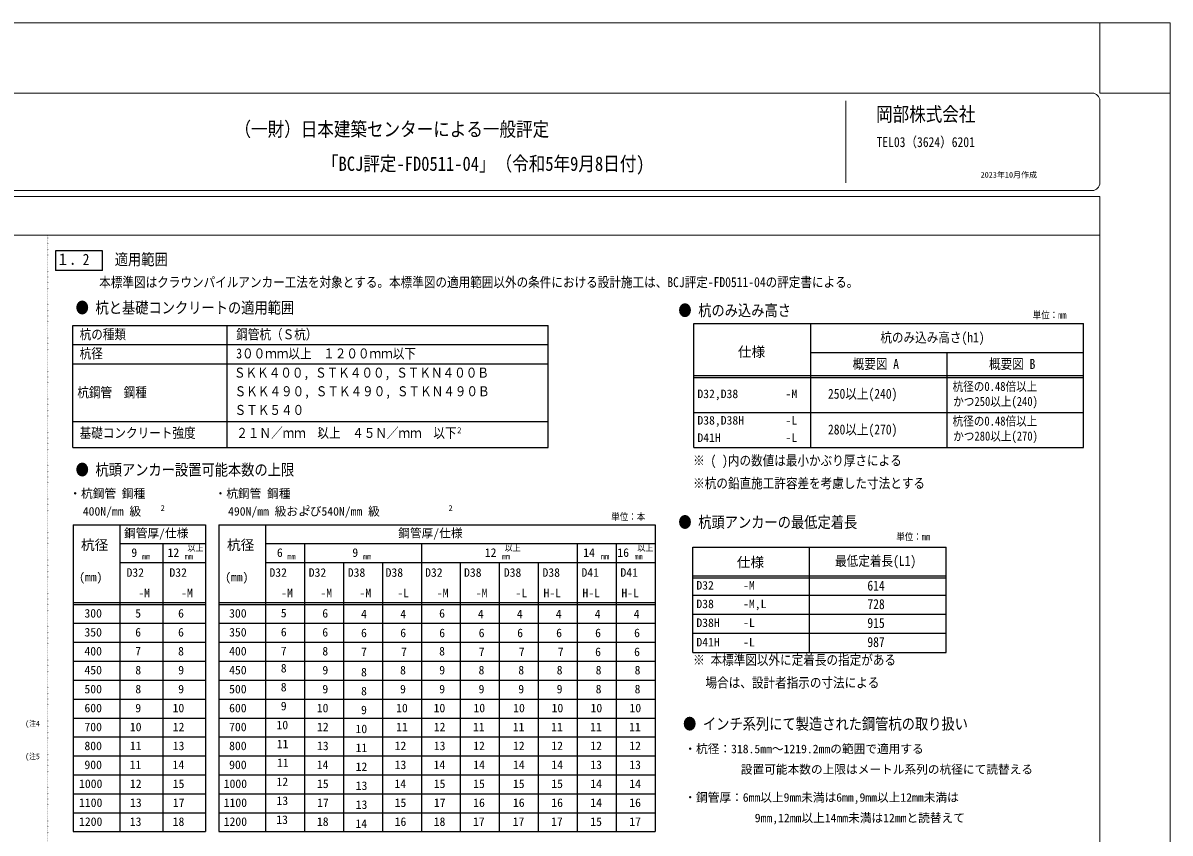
# Model space of a CAD drawing. Units: millimetres, scale not verified. Extents: x -59960 to 29700, y -21000 to 21000.
# Drawn here: x 262 to 29700, y 212 to 21000 of the extents above; entities that cross this region are included whole.
import ezdxf
from ezdxf.enums import TextEntityAlignment as Align

# ---------------------------------------------------------------- set-up
doc = ezdxf.new("R2010")
doc.units = ezdxf.units.MM
doc.header["$LTSCALE"] = 70
doc.linetypes.add('USER1', pattern=[0.26, 0.01, -0.25])
for name, color, linetype in [('0-0_0', 7, 'Continuous'), ('0-1_01_TITLE', 7, 'Continuous'), ('0-4_02_TEXT', 7, 'Continuous'), ('0-7_06_HYOU', 7, 'Continuous'), ('0-A_09_KAKOMI', 7, 'Continuous')]:
    doc.layers.add(name, color=color, linetype=linetype)
for name, color, linetype, lineweight in [('0-2_07_DOT', 4, 'USER1', 18), ('0-3_DEFPOINTS', 7, 'Continuous', 18), ('0-6_03_ZU', 2, 'Continuous', 18), ('0-8_00_WAKU', 9, 'Continuous', 18)]:
    doc.layers.add(name, color=color, linetype=linetype, lineweight=lineweight)
doc.styles.add('ＭＳ ゴシック', font='')
doc.styles.get('ＭＳ ゴシック').set_extended_font_data('MS Gothic')

# ---------------------------------------------------------------- blocks, each defined once
blk = doc.blocks.new('U30')
at = {"layer": '0-4_02_TEXT', "style": 'ＭＳ ゴシック', "width": 0.85}
blk.add_text('本標準図はクラウンパイルアンカー工法を対象とする。本標準図の適用範囲以外の条件における設計施工は、BCJ評定-FD0511-04の評定書による。', height=256.6, dxfattribs=at).set_placement((31919.89, 35143.2), align=Align.BOTTOM_LEFT)
blk = doc.blocks.new('U61')
at = {"layer": '0-0_0', "style": 'ＭＳ ゴシック', "width": 0.85}
blk.add_text('(注5', height=146.6, dxfattribs=at).set_placement((30019.32, 23062.26), align=Align.BOTTOM_LEFT)
blk = doc.blocks.new('U69')
at = {"layer": '0-0_0', "style": 'ＭＳ ゴシック', "width": 0.85}
blk.add_text('(注4', height=146.6, dxfattribs=at).set_placement((30019.32, 23903.96), align=Align.BOTTOM_LEFT)
blk = doc.blocks.new('U85')
at = {"layer": '0-0_0', "style": 'ＭＳ ゴシック', "width": 0.85}
for s, p in [('※ 本標準図以外に定着長の指定がある', (47161.06, 25450.57)), ('\u3000場合は、設計者指示の寸法による', (47180.89, 24867.24))]:
    blk.add_text(s, height=256.6, dxfattribs=at).set_placement(p, align=Align.BOTTOM_LEFT)
blk = doc.blocks.new('U110')
at = {"layer": '0-0_0', "style": 'ＭＳ ゴシック', "width": 0.85}
for s, p in [('※ ( )内の数値は最小かぶり厚さによる', (47161.06, 30567.33)), ('※杭の鉛直施工許容差を考慮した寸法とする', (47161.06, 29984))]:
    blk.add_text(s, height=256.6, dxfattribs=at).set_placement(p, align=Align.BOTTOM_LEFT)

msp = doc.modelspace()

# ---------------------------------------------------------------- linework, layer by layer
at = {"layer": '0-2_07_DOT'}
msp.add_line((900, -316.13), (900, 15550), dxfattribs=at)
at = {"layer": '0-3_DEFPOINTS'}
for p, q in [((-29700, 21000), (29700, 21000)), ((27900, 21000), (27900, 19200)), ((29700, 21000), (29700, -21000)), ((27900, 19200), (29700, 19200))]:
    msp.add_line(p, q, dxfattribs=at)
at = {"layer": '0-7_06_HYOU'}
for p, q in [((17477.91, 10102.48), (17477.91, 13284.19)), ((17477.91, 13284.19), (27477.91, 13284.19)), ((20477.91, 10102.48), (20477.91, 13284.19)), ((27477.91, 10102.48), (27477.91, 13284.19)), ((1546.58, 10101.87), (1546.58, 13234.45)), ((1546.58, 13234.45), (13741.54, 13234.45)), ((5504.98, 10101.87), (5504.98, 13234.45)), ((13741.54, 10101.87), (13741.54, 13234.45)), ((1546.58, 12744.45), (13741.54, 12744.45)), ((20477.91, 12543.34), (27477.91, 12543.34)), ((23977.91, 10102.48), (23977.91, 12543.34)), ((1546.58, 12254.45), (13741.54, 12254.45)), ((17477.91, 11952.48), (27477.91, 11952.48)), ((17477.91, 11902.48), (27477.91, 11902.48)), ((17477.91, 11002.48), (27477.91, 11002.48)), ((1546.58, 10772.74), (13741.54, 10772.74)), ((1546.58, 10101.87), (13741.54, 10101.87)), ((17477.91, 10102.48), (27477.91, 10102.48)), ((1550.33, 8124.18), (1550.33, 248.18)), ((1550.33, 8124.18), (4950.33, 8124.18)), ((2750.33, 8124.18), (2750.33, 248.18)), ((4950.33, 8124.18), (4950.33, 248.18)), ((5286.06, 8124.18), (16486.06, 8124.18)), ((5286.06, 8124.18), (5286.06, 248.18)), ((6486.06, 8124.18), (6486.06, 248.18)), ((16486.06, 8124.18), (16486.06, 248.18)), ((2750.33, 7638.18), (4950.33, 7638.18)), ((3850.33, 7638.18), (3850.33, 248.18)), ((6486.06, 7638.18), (16486.06, 7638.18)), ((7486.06, 7638.18), (7486.06, 248.18)), ((10486.06, 7638.18), (10486.06, 248.18)), ((14486.06, 7638.18), (14486.06, 248.18)), ((15486.06, 7638.18), (15486.06, 248.18)), ((17451.32, 4848.82), (17451.32, 7549.67)), ((17451.32, 7549.67), (23951.32, 7549.67)), ((20451.32, 4848.82), (20451.32, 7549.67)), ((23951.32, 4848.82), (23951.32, 7549.67)), ((2750.33, 7152.18), (4950.33, 7152.18)), ((6486.06, 7152.18), (16486.06, 7152.18)), ((8486.06, 7152.18), (8486.06, 248.18)), ((9486.06, 7152.18), (9486.06, 248.18)), ((11486.06, 7152.18), (11486.06, 248.18)), ((12486.06, 7152.18), (12486.06, 248.18)), ((13486.06, 7152.18), (13486.06, 248.18)), ((17451.32, 6808.82), (23951.32, 6808.82)), ((17451.32, 6758.82), (23951.32, 6758.82)), ((17451.32, 6318.82), (23951.32, 6318.82)), ((1550.33, 6130.18), (4950.33, 6130.18)), ((1550.33, 6080.18), (4950.33, 6080.18)), ((5286.06, 6130.18), (16486.06, 6130.18)), ((5286.06, 6080.18), (16486.06, 6080.18)), ((1550.33, 5594.18), (4950.33, 5594.18)), ((5286.06, 5594.18), (16486.06, 5594.18)), ((17451.32, 5828.82), (23951.32, 5828.82)), ((17451.32, 5338.82), (23951.32, 5338.82)), ((1550.33, 5108.18), (4950.33, 5108.18)), ((5286.06, 5108.18), (16486.06, 5108.18)), ((17451.32, 4848.82), (23951.32, 4848.82)), ((1550.33, 4622.18), (4950.33, 4622.18)), ((5286.06, 4622.18), (16486.06, 4622.18)), ((1550.33, 4136.18), (4950.33, 4136.18)), ((5286.06, 4136.18), (16486.06, 4136.18)), ((1550.33, 3650.18), (4950.33, 3650.18)), ((5286.06, 3650.18), (16486.06, 3650.18)), ((1550.33, 3164.18), (4950.33, 3164.18)), ((5286.06, 3164.18), (16486.06, 3164.18)), ((1550.33, 2678.18), (4950.33, 2678.18)), ((5286.06, 2678.18), (16486.06, 2678.18)), ((1550.33, 2192.18), (4950.33, 2192.18)), ((5286.06, 2192.18), (16486.06, 2192.18)), ((1550.33, 1706.18), (4950.33, 1706.18)), ((5286.06, 1706.18), (16486.06, 1706.18)), ((1550.33, 1220.18), (4950.33, 1220.18)), ((5286.06, 1220.18), (16486.06, 1220.18)), ((1550.33, 734.18), (4950.33, 734.18)), ((5286.06, 734.18), (16486.06, 734.18)), ((1550.33, 248.18), (4950.33, 248.18)), ((5286.06, 248.18), (16486.06, 248.18))]:
    msp.add_line(p, q, dxfattribs=at)
at = {"layer": '0-8_00_WAKU'}
for p, q in [((-27700, 19200), (27700, 19200)), ((21379.28, 16900), (21379.28, 19000)), ((27900, 16900), (27900, 19000)), ((-27900, 16550), (27900, 16550)), ((-27700, 16700), (27700, 16700)), ((27900, -16700), (27900, 16550)), ((-27900, 15550), (27900, 15550))]:
    msp.add_line(p, q, dxfattribs=at)
for centre, start, end in [((27700, 19000), 0, 90), ((27700, 16900), 270, 0)]:
    msp.add_arc(centre, 200, start, end, dxfattribs=at)
at = {"layer": '0-A_09_KAKOMI'}
for q in [(2300, 15148.75), (1100, 14648.75), (1100, 14648.75)]:
    msp.add_line((2300, 14648.75), q, dxfattribs=at)
msp.add_lwpolyline([(2300, 15148.75), (1100, 15148.75), (1100, 14648.75)], dxfattribs=at)
msp.add_lwpolyline([(2300, 15148.75), (1100, 15148.75), (1100, 14648.75)], dxfattribs=at)

# ---------------------------------------------------------------- block references
at = {"layer": '0-6_03_ZU'}
for name in ['U30', 'U110', 'U85', 'U69', 'U61']:
    msp.add_blockref(name, (-29700, -21000), dxfattribs=at)

# ---------------------------------------------------------------- texts
at = {"layer": '0-1_01_TITLE', "style": 'ＭＳ ゴシック', "width": 0.85}
for s, height, p in [('岡部株式会社', 366.6, (22154.73, 18365.56)), ('（一財）日本建築センターによる一般評定', 366.6, (5691.01, 17981.2)), ('TEL03（3624）6201', 256.6, (22167.23, 17738.06)), ('「BCJ評定-FD0511-04」（令和5年9月8日付)', 366.6, (7935.44, 17094.39))]:
    msp.add_text(s, height=height, dxfattribs=at).set_placement(p, align=Align.BOTTOM_LEFT)
at = {"layer": '0-1_01_TITLE', "style": 'ＭＳ ゴシック'}
msp.add_text('2023年10月作成', height=146.6, dxfattribs=at).set_placement((24838, 16984.88), align=Align.BOTTOM_LEFT)
at = {"layer": '0-4_02_TEXT', "style": 'ＭＳ ゴシック', "width": 0.85}
for s, height, p in [('１．2', 293.3, (1117.29, 14697.42)), ('適用範囲', 293.3, (2617.29, 14697.42)), ('● 杭と基礎コンクリートの適用範囲', 293.3, (1613.35, 13458.09)), ('● 杭のみ込み高さ', 293.3, (17081.87, 13389.27)), ('単位：mm', 183.3, (26174.63, 13357.44)), ('杭の種類', 256.6, (1717.3, 12804.63)), ('鋼管杭（Ｓ杭）', 256.6, (5736, 12804.63)), ('杭のみ込み高さ(h1)', 256.6, (22264.53, 12725.46)), ('杭径', 256.6, (1717.3, 12313.7)), ('3００ｍｍ以上\u3000１２００ｍｍ以下', 256.6, (5736, 12314.31)), ('概要図 A', 256.6, (21554.07, 12044.36)), ('概要図 B', 256.6, (25054.07, 12044.36)), ('ＳＫＫ４００, ＳＴＫ４００, ＳＴＫＮ４００Ｂ', 256.6, (5676.61, 11820.9)), ('杭径の0.48倍以上', 234.6, (24119.43, 11485.37)), ('杭鋼管\u3000鋼種', 256.6, (1657.91, 11315.22)), ('ＳＫＫ４９０, ＳＴＫ４９０, ＳＴＫＮ４９０Ｂ', 256.6, (5693.93, 11343.73)), ('250以上(240)', 256.6, (20920.71, 11279.13)), ('ＳＴＫ５４０', 256.6, (5693.93, 10864.5)), ('かつ250以上(240)', 234.6, (24135.14, 11099.99)), ('杭径の0.48倍以上', 234.6, (24119.43, 10596.16)), ('基礎コンクリート強度', 256.6, (1717.3, 10274.98)), ('２１Ｎ／ｍｍ\u3000以上\u3000４５Ｎ／ｍｍ\u3000以下', 256.6, (5736, 10274.98)), ('２', 146.6, (7801.93, 10428.78)), ('２', 146.6, (11371.85, 10428.78)), ('280以上(270)', 256.6, (20920.71, 10362.91)), ('かつ280以上(270)', 234.6, (24135.14, 10210.78)), ('● 杭頭アンカー設置可能本数の上限', 293.3, (1613.35, 9300.15)), ('単位：本', 183.3, (15358.3, 8183.73)), ('● 杭頭アンカーの最低定着長', 293.3, (17081.87, 7954.69)), ('単位：mm', 183.3, (22674.63, 7670.27)), ('最低定着長(L1)', 256.6, (21104.55, 6990.93)), ('614', 256.6, (21932.47, 6357.22)), ('728', 256.6, (21932.47, 5881.67)), ('915', 256.6, (21932.47, 5398.16)), ('987', 256.6, (21932.47, 4908.36)), ('● インチ系列にて製造された鋼管杭の取り扱い', 293.3, (17202.54, 2779.05))]:
    msp.add_text(s, height=height, dxfattribs=at).set_placement(p, align=Align.BOTTOM_LEFT)
at = {"layer": '0-4_02_TEXT', "style": 'ＭＳ ゴシック'}
for s, height, p in [('仕様', 256.6, (18609.01, 12356.14)), ('D32,D38', 219.9, (17570.42, 11306.38)), ('-M', 219.9, (19832.92, 11306.38)), ('D38,D38H', 219.9, (17570.42, 10627.06)), ('-L', 219.9, (19832.92, 10627.06)), ('D41H', 219.9, (17570.42, 10181.72)), ('-L', 219.9, (19832.92, 10181.72)), ('・杭鋼管 鋼種', 219.9, (1452.01, 8747.29)), ('・杭鋼管 鋼種', 219.9, (5179.88, 8747.29)), ('400N/mm 級', 219.9, (1798.37, 8291.67)), ('2', 146.6, (3799.33, 8434.46)), ('490N/mm 級および540N/mm 級', 219.9, (5526.24, 8291.67)), ('2', 146.6, (7527.2, 8434.46)), ('2', 146.6, (11184.12, 8434.46)), ('鋼管厚/仕様', 219.9, (2857.8, 7731.97)), ('鋼管厚/仕様', 219.9, (9893.52, 7731.97)), ('杭径', 256.6, (1750.45, 7400.09)), ('杭径', 256.6, (5497.62, 7400.09)), ('9', 219.9, (3044.07, 7233.18)), ('12', 219.9, (3973.66, 7233.18)), ('以上', 146.6, (4485.52, 7405.66)), ('6', 219.9, (6779.8, 7233.18)), ('9', 219.9, (8715.48, 7233.18)), ('12', 219.9, (12114.15, 7233.18)), ('以上', 146.6, (12626, 7405.66)), ('14', 219.9, (14640.94, 7233.18)), ('16', 219.9, (15516.48, 7233.18)), ('以上', 146.6, (16028.34, 7405.66)), ('mm', 146.6, (3314.21, 7191.78)), ('mm', 146.6, (4414.21, 7191.78)), ('mm', 146.6, (7049.94, 7191.78)), ('mm', 146.6, (8985.62, 7191.78)), ('mm', 146.6, (12554.7, 7191.78)), ('mm', 146.6, (15098.14, 7191.78)), ('mm', 146.6, (15957.03, 7191.78)), ('仕様', 256.6, (18582.42, 6957.07)), ('(mm)', 219.9, (1703.97, 6604.49)), ('D32', 219.9, (2921.33, 6721.35)), ('D32', 219.9, (4021.33, 6721.35)), ('(mm)', 219.9, (5451.15, 6604.49)), ('D32', 219.9, (6588.23, 6721.35)), ('D32', 219.9, (7596.46, 6721.35)), ('D38', 219.9, (8598.4, 6721.35)), ('D38', 219.9, (9569.07, 6721.35)), ('D32', 219.9, (10582.85, 6721.35)), ('D38', 219.9, (11582.27, 6721.35)), ('D38', 219.9, (12603.23, 6721.35)), ('D38', 219.9, (13595.46, 6721.35)), ('D41', 219.9, (14595.46, 6721.35)), ('D41', 219.9, (15595.46, 6721.35)), ('-M', 219.9, (3222.04, 6196.83)), ('-M', 219.9, (4322.04, 6196.83)), ('-M', 219.9, (6888.93, 6196.83)), ('-M', 219.9, (7897.17, 6196.83)), ('-M', 219.9, (8899.11, 6196.83)), ('-L', 219.9, (9869.78, 6196.83)), ('-M', 219.9, (10883.56, 6196.83)), ('-M', 219.9, (11882.98, 6196.83)), ('-L', 219.9, (12903.94, 6196.83)), ('H-L', 219.9, (13619.9, 6196.83)), ('H-L', 219.9, (14619.9, 6196.83)), ('H-L', 219.9, (15619.9, 6196.83)), ('D32', 219.9, (17543.84, 6392.75)), ('-M', 219.9, (18743.84, 6392.75)), ('D38', 219.9, (17543.84, 5917.2)), ('-M,L', 219.9, (18743.84, 5917.2)), ('300', 219.9, (1840.35, 5675.18)), ('5', 219.9, (3143.78, 5675.18)), ('6', 219.9, (4243.78, 5675.18)), ('300', 219.9, (5553.18, 5675.18)), ('5', 219.9, (6879.5, 5682.05)), ('6', 219.9, (7945.02, 5675.18)), ('4', 219.9, (8938.87, 5658.53)), ('4', 219.9, (9945.93, 5658.53)), ('6', 219.9, (10942.55, 5675.18)), ('4', 219.9, (11936.39, 5658.53)), ('4', 219.9, (12936.39, 5658.53)), ('4', 219.9, (13936.39, 5658.53)), ('4', 219.9, (14936.39, 5658.53)), ('4', 219.9, (15936.39, 5658.53)), ('D38H', 219.9, (17543.84, 5433.69)), ('-L', 219.9, (18743.84, 5433.69)), ('350', 219.9, (1840.35, 5189.18)), ('6', 219.9, (3143.78, 5189.18)), ('6', 219.9, (4243.78, 5189.18)), ('350', 219.9, (5553.18, 5189.18)), ('6', 219.9, (6879.5, 5196.05)), ('6', 219.9, (7945.02, 5189.18)), ('6', 219.9, (8938.87, 5172.53)), ('6', 219.9, (9945.93, 5172.53)), ('6', 219.9, (10945.93, 5172.53)), ('6', 219.9, (11958, 5172.53)), ('6', 219.9, (12945.93, 5172.53)), ('6', 219.9, (13945.93, 5172.53)), ('6', 219.9, (14945.93, 5172.53)), ('6', 219.9, (15945.93, 5172.53)), ('D41H', 219.9, (17543.84, 4935.02)), ('-L', 219.9, (18743.84, 4935.02)), ('400', 219.9, (1840.35, 4703.18)), ('7', 219.9, (3143.78, 4703.18)), ('8', 219.9, (4243.78, 4703.18)), ('400', 219.9, (5553.18, 4703.18)), ('7', 219.9, (6879.5, 4710.05)), ('8', 219.9, (7945.02, 4703.18)), ('7', 219.9, (8938.87, 4686.53)), ('7', 219.9, (9964.62, 4686.53)), ('8', 219.9, (10942.35, 4703.18)), ('7', 219.9, (11958.44, 4686.53)), ('7', 219.9, (12987.56, 4686.53)), ('7', 219.9, (13987.56, 4686.53)), ('6', 219.9, (14945.93, 4686.53)), ('6', 219.9, (15945.93, 4686.53)), ('450', 219.9, (1840.35, 4217.18)), ('8', 219.9, (3145.94, 4217.18)), ('9', 219.9, (4245.94, 4217.18)), ('450', 219.9, (5553.18, 4217.18)), ('8', 219.9, (6879.5, 4267.18)), ('9', 219.9, (7947.19, 4217.18)), ('8', 219.9, (8938.87, 4167.18)), ('8', 219.9, (9940.37, 4217.18)), ('9', 219.9, (10944.52, 4217.18)), ('8', 219.9, (11954.3, 4217.18)), ('8', 219.9, (12973.86, 4217.18)), ('8', 219.9, (13958.94, 4217.18)), ('8', 219.9, (14958.94, 4217.18)), ('8', 219.9, (15958.94, 4217.18)), ('500', 219.9, (1840.35, 3731.18)), ('8', 219.9, (3145.94, 3731.18)), ('9', 219.9, (4245.94, 3731.18)), ('500', 219.9, (5553.18, 3731.18)), ('8', 219.9, (6879.5, 3781.18)), ('9', 219.9, (7947.19, 3731.18)), ('8', 219.9, (8938.87, 3681.18)), ('9', 219.9, (9940.37, 3731.18)), ('9', 219.9, (10944.52, 3731.18)), ('9', 219.9, (11954.3, 3731.18)), ('9', 219.9, (12973.86, 3731.18)), ('9', 219.9, (13958.94, 3731.18)), ('8', 219.9, (14958.94, 3731.18)), ('8', 219.9, (15958.94, 3731.18)), ('9', 219.9, (6879.5, 3295.18)), ('600', 219.9, (1840.35, 3245.18)), ('9', 219.9, (3145.94, 3245.18)), ('10', 219.9, (4101.98, 3245.18)), ('600', 219.9, (5553.18, 3245.18)), ('10', 219.9, (7803.23, 3245.18)), ('9', 219.9, (8938.87, 3195.18)), ('10', 219.9, (9838.63, 3245.18)), ('10', 219.9, (10800.56, 3245.18)), ('10', 219.9, (11823.96, 3245.18)), ('10', 219.9, (12843.52, 3245.18)), ('10', 219.9, (13828.6, 3245.18)), ('10', 219.9, (14828.6, 3245.18)), ('10', 219.9, (15828.6, 3245.18)), ('700', 219.9, (1840.35, 2759.18)), ('10', 219.9, (3006.31, 2759.18)), ('12', 219.9, (4106.31, 2759.18)), ('700', 219.9, (5553.18, 2759.18)), ('10', 219.9, (6769.39, 2809.18)), ('12', 219.9, (7807.56, 2759.18)), ('10', 219.9, (8797.07, 2709.18)), ('11', 219.9, (9838.63, 2759.18)), ('12', 219.9, (10804.89, 2759.18)), ('11', 219.9, (11812.51, 2759.18)), ('11', 219.9, (12832.07, 2759.18)), ('11', 219.9, (13817.15, 2759.18)), ('11', 219.9, (14817.15, 2759.18)), ('11', 219.9, (15817.15, 2759.18)), ('800', 219.9, (1840.35, 2273.18)), ('11', 219.9, (3006.31, 2273.18)), ('13', 219.9, (4106.31, 2273.18)), ('800', 219.9, (5553.18, 2273.18)), ('11', 219.9, (6775.56, 2323.18)), ('13', 219.9, (7807.56, 2273.18)), ('11', 219.9, (8798.69, 2223.18)), ('12', 219.9, (9800.74, 2273.18)), ('13', 219.9, (10804.89, 2273.18)), ('12', 219.9, (11817.48, 2273.18)), ('12', 219.9, (12837.04, 2273.18)), ('12', 219.9, (13822.12, 2273.18)), ('12', 219.9, (14822.12, 2273.18)), ('12', 219.9, (15822.12, 2273.18)), ('・杭径：318.5mm～1219.2mmの範囲で適用する', 219.9, (17235.28, 2195.06)), ('900', 219.9, (1840.35, 1787.18)), ('11', 219.9, (3000.9, 1787.18)), ('14', 219.9, (4100.9, 1787.18)), ('900', 219.9, (5553.18, 1787.18)), ('11', 219.9, (6781.07, 1837.18)), ('14', 219.9, (7802.15, 1787.18)), ('13', 219.9, (9800.74, 1787.18)), ('14', 219.9, (10799.48, 1787.18)), ('14', 219.9, (11817.48, 1787.18)), ('14', 219.9, (12837.04, 1787.18)), ('14', 219.9, (13822.12, 1787.18)), ('13', 219.9, (14822.12, 1787.18)), ('13', 219.9, (15822.12, 1787.18)), ('12', 219.9, (8798.69, 1737.18)), ('設置可能本数の上限はメートル系列の杭径にて読替える', 219.9, (18685.16, 1668.96)), ('1000', 219.9, (1701.81, 1301.18)), ('12', 219.9, (3006.31, 1301.18)), ('15', 219.9, (4106.31, 1301.18)), ('1000', 219.9, (5414.63, 1301.18)), ('12', 219.9, (6769.23, 1351.18)), ('15', 219.9, (7807.56, 1301.18)), ('13', 219.9, (8801.4, 1251.18)), ('14', 219.9, (9795.33, 1301.18)), ('15', 219.9, (10804.89, 1301.18)), ('15', 219.9, (11816.84, 1301.18)), ('15', 219.9, (12836.4, 1301.18)), ('15', 219.9, (13821.48, 1301.18)), ('14', 219.9, (14822.12, 1301.18)), ('14', 219.9, (15822.12, 1301.18)), ('・鋼管厚：6mm以上9mm未満は6mm,9mm以上12mm未満は', 219.9, (17235.28, 949.86)), ('1100', 219.9, (1701.81, 815.18)), ('13', 219.9, (3009.56, 815.18)), ('17', 219.9, (4109.56, 815.18)), ('1100', 219.9, (5414.63, 815.18)), ('13', 219.9, (6769.23, 865.18)), ('17', 219.9, (7810.81, 815.18)), ('13', 219.9, (8801.4, 765.18)), ('15', 219.9, (9800.74, 815.18)), ('17', 219.9, (10808.14, 815.18)), ('16', 219.9, (11816.84, 815.18)), ('16', 219.9, (12836.4, 815.18)), ('16', 219.9, (13821.48, 815.18)), ('14', 219.9, (14822.12, 815.18)), ('16', 219.9, (15822.12, 815.18)), ('1200', 219.9, (1701.81, 329.18)), ('13', 219.9, (3005.23, 329.18)), ('18', 219.9, (4105.23, 329.18)), ('1200', 219.9, (5414.63, 329.18)), ('13', 219.9, (6763.81, 379.18)), ('18', 219.9, (7806.48, 329.18)), ('16', 219.9, (9800.74, 329.18)), ('18', 219.9, (10803.81, 329.18)), ('17', 219.9, (11811.43, 329.18)), ('17', 219.9, (12830.98, 329.18)), ('17', 219.9, (13816.07, 329.18)), ('15', 219.9, (14822.12, 329.18)), ('17', 219.9, (15822.12, 329.18)), ('9mm,12mm以上14mm未満は12mmと読替えて', 219.9, (19042.35, 423.76)), ('14', 219.9, (8795.99, 279.18))]:
    msp.add_text(s, height=height, dxfattribs=at).set_placement(p, align=Align.BOTTOM_LEFT)

doc.saveas('drawing.dxf')
